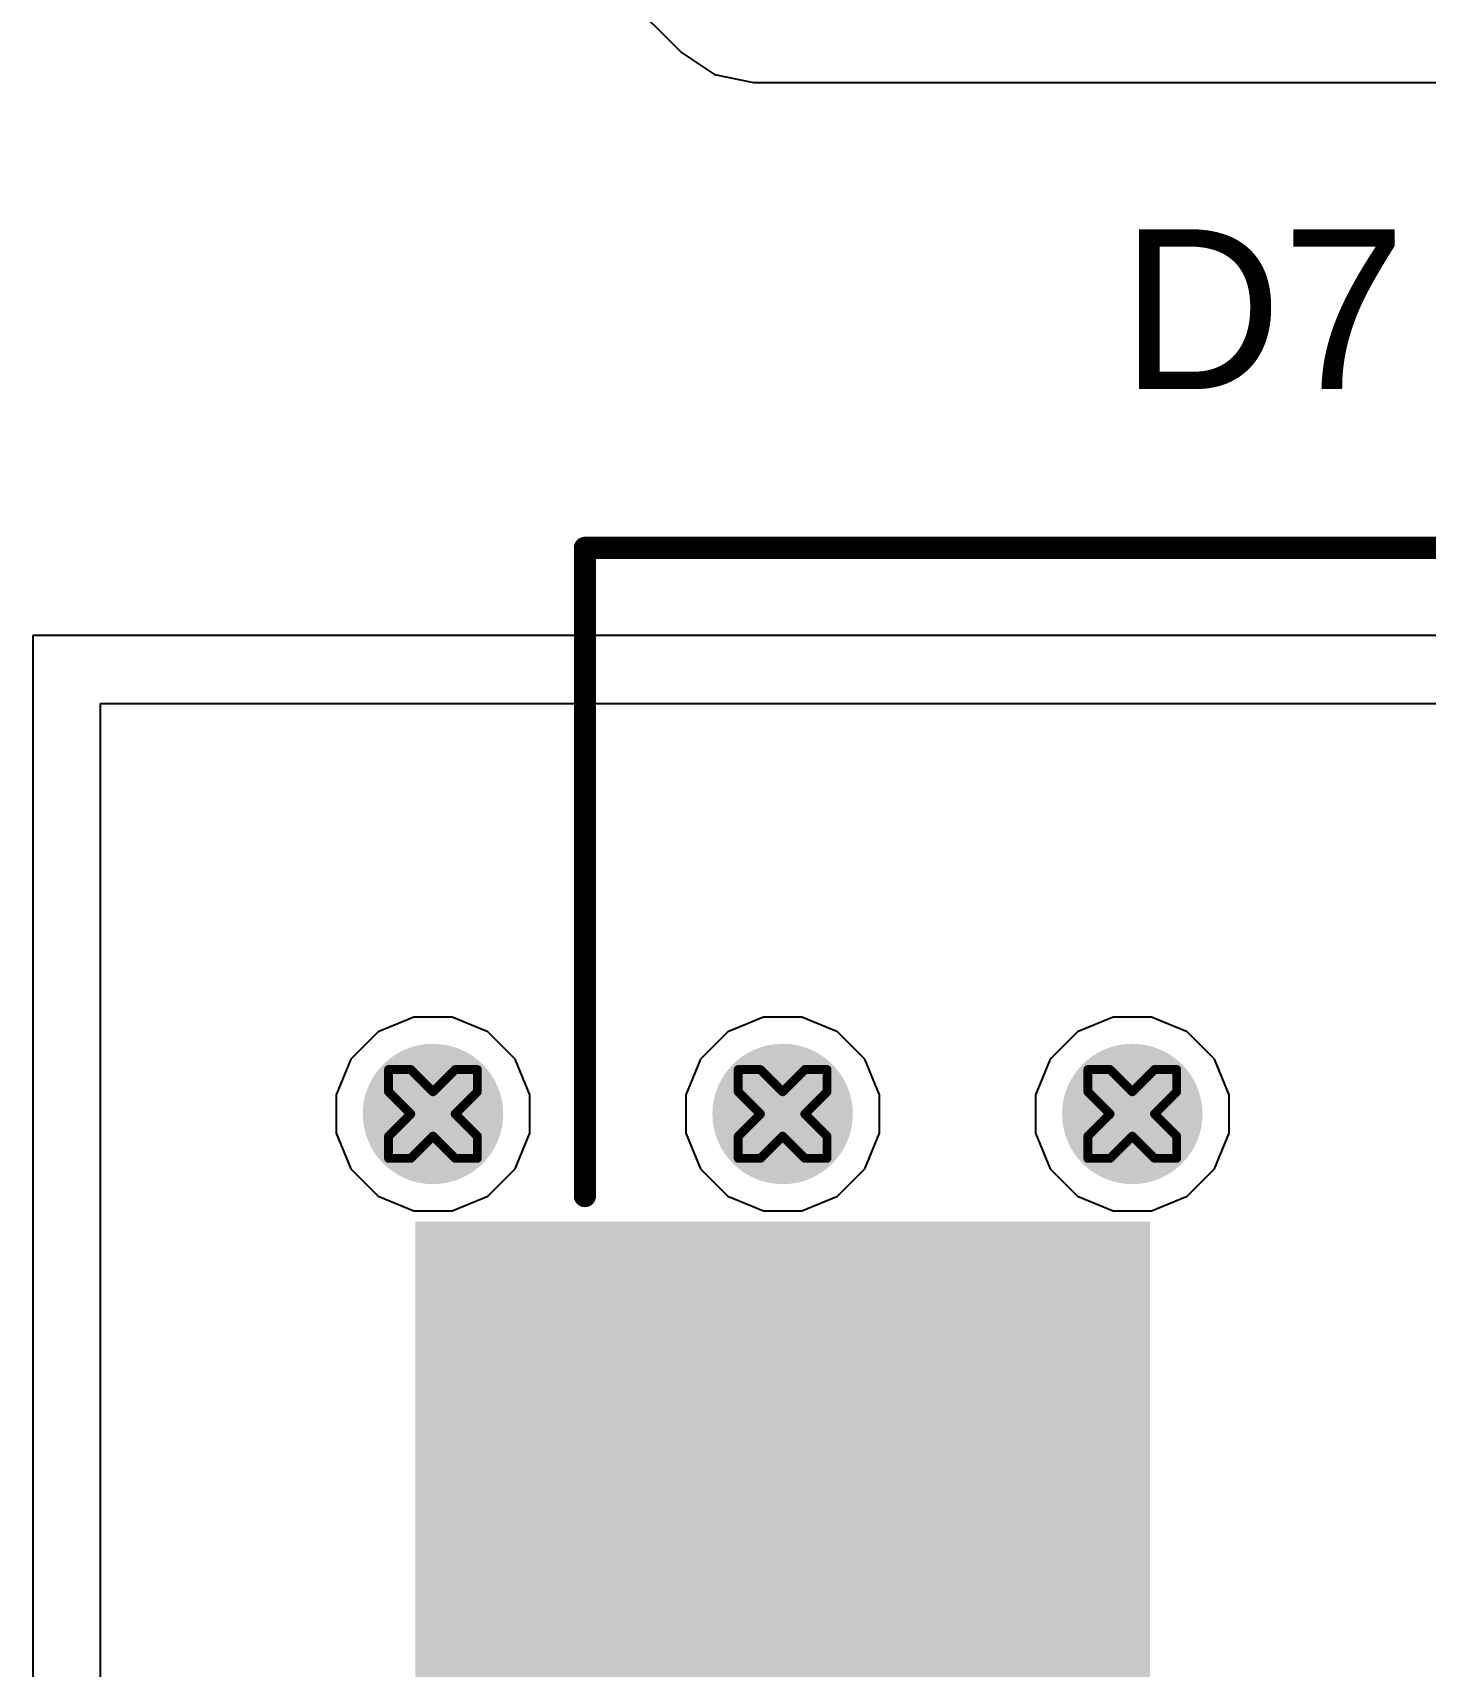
# Model space of a CAD drawing. Header units: inches. Extents: x 0 to 5379, y 0 to 5429.
# Drawn here: x 82.8 to 90.77, y 180.54 to 189.88 of the extents above; entities that cross this region are included whole.
import ezdxf

# ---------------------------------------------------------------- set-up
doc = ezdxf.new("R2010")
doc.units = ezdxf.units.IN
for name, color, linetype in [('Bottom Layer', 5, 'Continuous'), ('Bottom Solder', 6, 'Continuous'), ('Drill Drawing', 1, 'Continuous'), ('GND01', 16, 'Continuous'), ('GND02', 76, 'Continuous'), ('PWR', 156, 'Continuous'), ('SIG 01', 90, 'Continuous'), ('Top Layer', 1, 'Continuous'), ('Top Overlay', 2, 'Continuous'), ('Top Paste', 8, 'Continuous'), ('Top Solder', 216, 'Continuous'), ('Via Holes', 16, 'Continuous')]:
    doc.layers.add(name, color=color, linetype=linetype)
doc.styles.add('Arial', font='', dxfattribs={"height": 0.2})
doc.styles.get('Arial').set_extended_font_data('Arial')

# ---------------------------------------------------------------- blocks, each defined once
blk = doc.blocks.new('UCD_220_F_10__D___1083')
at = {"layer": 'Top Layer'}
blk.add_hatch(color=1, dxfattribs=at).paths.add_polyline_path([(2, 1.25), (6, 1.25), (6, -1.25), (2, -1.25)])
at = {"layer": 'Top Paste'}
blk.add_hatch(color=8, dxfattribs=at).paths.add_polyline_path([(2, 1.25), (6, 1.25), (6, -1.25), (2, -1.25)])
at = {"layer": 'Top Solder'}
blk.add_hatch(color=216, dxfattribs=at).paths.add_polyline_path([(1.8984, 1.3516), (6.1016, 1.3516), (6.1016, -1.3516), (1.8984, -1.3516)])
at = {"layer": 'Top Overlay'}
for points in [[(5.1308, -1.4986, 0.127, 0.127, 0), (5.1308, -5.207, 0.127, 0.127, 0)], [(5.1308, -5.207, 0.127, 0.127, 0), (-3.6322, -5.207, 0.127, 0.127, 0)]]:
    blk.add_lwpolyline(points, format="xyseb", dxfattribs=at)
for points in [[(5.0991, -1.4986, 0.0635, 0.0635, 1), (5.1626, -1.4986, 0.0635, 0.0635, 1)], [(5.0991, -5.207, 0.0635, 0.0635, 1), (5.1626, -5.207, 0.0635, 0.0635, 1)], [(5.0991, -5.207, 0.0635, 0.0635, 1), (5.1626, -5.207, 0.0635, 0.0635, 1)]]:
    blk.add_lwpolyline(points, format="xyseb", close=True, dxfattribs=at)

msp = doc.modelspace()

# ---------------------------------------------------------------- hatches: boundary and pattern name
at = {"layer": 'Bottom Layer'}
h = msp.add_hatch(color=5, dxfattribs=at)
edge = h.paths.add_edge_path()
edge.add_arc((85.0937, 183.697), 0.3, 0, 360)
h = msp.add_hatch(color=5, dxfattribs=at)
edge = h.paths.add_edge_path()
edge.add_arc((87.0937, 183.697), 0.3, 0, 360)
h = msp.add_hatch(color=5, dxfattribs=at)
edge = h.paths.add_edge_path()
edge.add_arc((89.0937, 183.697), 0.3, 0, 360)
at = {"layer": 'Bottom Solder'}
h = msp.add_hatch(color=6, dxfattribs=at)
edge = h.paths.add_edge_path()
edge.add_arc((85.0937, 183.697), 0.4016, 0, 360)
h = msp.add_hatch(color=6, dxfattribs=at)
edge = h.paths.add_edge_path()
edge.add_arc((87.0937, 183.697), 0.4016, 0, 360)
h = msp.add_hatch(color=6, dxfattribs=at)
edge = h.paths.add_edge_path()
edge.add_arc((89.0937, 183.697), 0.4016, 0, 360)
at = {"layer": 'GND01'}
h = msp.add_hatch(color=16, dxfattribs=at)
edge = h.paths.add_edge_path()
edge.add_arc((85.0937, 183.697), 0.3, 0, 360)
h = msp.add_hatch(color=16, dxfattribs=at)
edge = h.paths.add_edge_path()
edge.add_arc((87.0937, 183.697), 0.3, 0, 360)
h = msp.add_hatch(color=16, dxfattribs=at)
edge = h.paths.add_edge_path()
edge.add_arc((89.0937, 183.697), 0.3, 0, 360)
at = {"layer": 'GND02'}
h = msp.add_hatch(color=76, dxfattribs=at)
edge = h.paths.add_edge_path()
edge.add_arc((85.0937, 183.697), 0.3, 0, 360)
h = msp.add_hatch(color=76, dxfattribs=at)
edge = h.paths.add_edge_path()
edge.add_arc((87.0937, 183.697), 0.3, 0, 360)
h = msp.add_hatch(color=76, dxfattribs=at)
edge = h.paths.add_edge_path()
edge.add_arc((89.0937, 183.697), 0.3, 0, 360)
at = {"layer": 'PWR'}
h = msp.add_hatch(color=156, dxfattribs=at)
edge = h.paths.add_edge_path()
edge.add_arc((85.0937, 183.697), 0.3, 0, 360)
h = msp.add_hatch(color=156, dxfattribs=at)
edge = h.paths.add_edge_path()
edge.add_arc((87.0937, 183.697), 0.3, 0, 360)
h = msp.add_hatch(color=156, dxfattribs=at)
edge = h.paths.add_edge_path()
edge.add_arc((89.0937, 183.697), 0.3, 0, 360)
at = {"layer": 'SIG 01'}
h = msp.add_hatch(color=90, dxfattribs=at)
edge = h.paths.add_edge_path()
edge.add_arc((85.0937, 183.697), 0.3, 0, 360)
h = msp.add_hatch(color=90, dxfattribs=at)
edge = h.paths.add_edge_path()
edge.add_arc((87.0937, 183.697), 0.3, 0, 360)
h = msp.add_hatch(color=90, dxfattribs=at)
edge = h.paths.add_edge_path()
edge.add_arc((89.0937, 183.697), 0.3, 0, 360)
at = {"layer": 'Top Layer'}
h = msp.add_hatch(color=1, dxfattribs=at)
edge = h.paths.add_edge_path()
edge.add_arc((85.0937, 183.697), 0.3, 0, 360)
h = msp.add_hatch(color=1, dxfattribs=at)
edge = h.paths.add_edge_path()
edge.add_arc((87.0937, 183.697), 0.3, 0, 360)
h = msp.add_hatch(color=1, dxfattribs=at)
edge = h.paths.add_edge_path()
edge.add_arc((89.0937, 183.697), 0.3, 0, 360)
at = {"layer": 'Top Solder'}
h = msp.add_hatch(color=216, dxfattribs=at)
edge = h.paths.add_edge_path()
edge.add_arc((85.0937, 183.697), 0.4016, 0, 360)
h = msp.add_hatch(color=216, dxfattribs=at)
edge = h.paths.add_edge_path()
edge.add_arc((87.0937, 183.697), 0.4016, 0, 360)
h = msp.add_hatch(color=216, dxfattribs=at)
edge = h.paths.add_edge_path()
edge.add_arc((89.0937, 183.697), 0.4016, 0, 360)
at = {"layer": 'Via Holes'}
h = msp.add_hatch(color=7, dxfattribs=at)
edge = h.paths.add_edge_path()
edge.add_arc((85.0937, 183.697), 0.15, 0, 360)
h = msp.add_hatch(color=7, dxfattribs=at)
edge = h.paths.add_edge_path()
edge.add_arc((87.0937, 183.697), 0.15, 0, 360)
h = msp.add_hatch(color=7, dxfattribs=at)
edge = h.paths.add_edge_path()
edge.add_arc((89.0937, 183.697), 0.15, 0, 360)

# ---------------------------------------------------------------- linework, layer by layer
at = {"layer": 'Drill Drawing'}
for points in [[(84.8397, 183.824, 0.0508, 0.0508, 0), (84.8397, 183.951, 0.0508, 0.0508, 0)], [(84.8397, 183.951, 0.0508, 0.0508, 0), (84.9667, 183.951, 0.0508, 0.0508, 0)], [(84.9667, 183.951, 0.0508, 0.0508, 0), (85.0937, 183.824, 0.0508, 0.0508, 0)], [(85.0937, 183.824, 0.0508, 0.0508, 0), (85.2207, 183.951, 0.0508, 0.0508, 0)], [(85.2207, 183.951, 0.0508, 0.0508, 0), (85.3477, 183.951, 0.0508, 0.0508, 0)], [(85.3477, 183.824, 0.0508, 0.0508, 0), (85.3477, 183.951, 0.0508, 0.0508, 0)], [(86.8397, 183.824, 0.0508, 0.0508, 0), (86.8397, 183.951, 0.0508, 0.0508, 0)], [(86.8397, 183.951, 0.0508, 0.0508, 0), (86.9667, 183.951, 0.0508, 0.0508, 0)], [(86.9667, 183.951, 0.0508, 0.0508, 0), (87.0937, 183.824, 0.0508, 0.0508, 0)], [(87.0937, 183.824, 0.0508, 0.0508, 0), (87.2207, 183.951, 0.0508, 0.0508, 0)], [(87.2207, 183.951, 0.0508, 0.0508, 0), (87.3477, 183.951, 0.0508, 0.0508, 0)], [(87.3477, 183.824, 0.0508, 0.0508, 0), (87.3477, 183.951, 0.0508, 0.0508, 0)], [(88.8397, 183.824, 0.0508, 0.0508, 0), (88.8397, 183.951, 0.0508, 0.0508, 0)], [(88.8397, 183.951, 0.0508, 0.0508, 0), (88.9667, 183.951, 0.0508, 0.0508, 0)], [(88.9667, 183.951, 0.0508, 0.0508, 0), (89.0937, 183.824, 0.0508, 0.0508, 0)], [(89.0937, 183.824, 0.0508, 0.0508, 0), (89.2207, 183.951, 0.0508, 0.0508, 0)], [(89.2207, 183.951, 0.0508, 0.0508, 0), (89.3477, 183.951, 0.0508, 0.0508, 0)], [(89.3477, 183.824, 0.0508, 0.0508, 0), (89.3477, 183.951, 0.0508, 0.0508, 0)], [(84.8397, 183.824, 0.0508, 0.0508, 0), (84.9667, 183.697, 0.0508, 0.0508, 0)], [(85.2207, 183.697, 0.0508, 0.0508, 0), (85.3477, 183.824, 0.0508, 0.0508, 0)], [(86.8397, 183.824, 0.0508, 0.0508, 0), (86.9667, 183.697, 0.0508, 0.0508, 0)], [(87.2207, 183.697, 0.0508, 0.0508, 0), (87.3477, 183.824, 0.0508, 0.0508, 0)], [(88.8397, 183.824, 0.0508, 0.0508, 0), (88.9667, 183.697, 0.0508, 0.0508, 0)], [(89.2207, 183.697, 0.0508, 0.0508, 0), (89.3477, 183.824, 0.0508, 0.0508, 0)], [(84.8397, 183.57, 0.0508, 0.0508, 0), (84.9667, 183.697, 0.0508, 0.0508, 0)], [(85.2207, 183.697, 0.0508, 0.0508, 0), (85.3477, 183.57, 0.0508, 0.0508, 0)], [(86.8397, 183.57, 0.0508, 0.0508, 0), (86.9667, 183.697, 0.0508, 0.0508, 0)], [(87.2207, 183.697, 0.0508, 0.0508, 0), (87.3477, 183.57, 0.0508, 0.0508, 0)], [(88.8397, 183.57, 0.0508, 0.0508, 0), (88.9667, 183.697, 0.0508, 0.0508, 0)], [(89.2207, 183.697, 0.0508, 0.0508, 0), (89.3477, 183.57, 0.0508, 0.0508, 0)], [(84.8397, 183.443, 0.0508, 0.0508, 0), (84.8397, 183.57, 0.0508, 0.0508, 0)], [(84.9667, 183.443, 0.0508, 0.0508, 0), (85.0937, 183.57, 0.0508, 0.0508, 0)], [(85.0937, 183.57, 0.0508, 0.0508, 0), (85.2207, 183.443, 0.0508, 0.0508, 0)], [(85.3477, 183.443, 0.0508, 0.0508, 0), (85.3477, 183.57, 0.0508, 0.0508, 0)], [(86.8397, 183.443, 0.0508, 0.0508, 0), (86.8397, 183.57, 0.0508, 0.0508, 0)], [(86.9667, 183.443, 0.0508, 0.0508, 0), (87.0937, 183.57, 0.0508, 0.0508, 0)], [(87.0937, 183.57, 0.0508, 0.0508, 0), (87.2207, 183.443, 0.0508, 0.0508, 0)], [(87.3477, 183.443, 0.0508, 0.0508, 0), (87.3477, 183.57, 0.0508, 0.0508, 0)], [(88.8397, 183.443, 0.0508, 0.0508, 0), (88.8397, 183.57, 0.0508, 0.0508, 0)], [(88.9667, 183.443, 0.0508, 0.0508, 0), (89.0937, 183.57, 0.0508, 0.0508, 0)], [(89.0937, 183.57, 0.0508, 0.0508, 0), (89.2207, 183.443, 0.0508, 0.0508, 0)], [(89.3477, 183.443, 0.0508, 0.0508, 0), (89.3477, 183.57, 0.0508, 0.0508, 0)], [(84.8397, 183.443, 0.0508, 0.0508, 0), (84.9667, 183.443, 0.0508, 0.0508, 0)], [(85.2207, 183.443, 0.0508, 0.0508, 0), (85.3477, 183.443, 0.0508, 0.0508, 0)], [(86.8397, 183.443, 0.0508, 0.0508, 0), (86.9667, 183.443, 0.0508, 0.0508, 0)], [(87.2207, 183.443, 0.0508, 0.0508, 0), (87.3477, 183.443, 0.0508, 0.0508, 0)], [(88.8397, 183.443, 0.0508, 0.0508, 0), (88.9667, 183.443, 0.0508, 0.0508, 0)], [(89.2207, 183.443, 0.0508, 0.0508, 0), (89.3477, 183.443, 0.0508, 0.0508, 0)]]:
    msp.add_lwpolyline(points, format="xyseb", dxfattribs=at)
for points in [[(84.827, 183.951, 0.0254, 0.0254, 1), (84.8524, 183.951, 0.0254, 0.0254, 1)], [(84.827, 183.951, 0.0254, 0.0254, 1), (84.8524, 183.951, 0.0254, 0.0254, 1)], [(84.954, 183.951, 0.0254, 0.0254, 1), (84.9794, 183.951, 0.0254, 0.0254, 1)], [(84.954, 183.951, 0.0254, 0.0254, 1), (84.9794, 183.951, 0.0254, 0.0254, 1)], [(85.208, 183.951, 0.0254, 0.0254, 1), (85.2334, 183.951, 0.0254, 0.0254, 1)], [(85.208, 183.951, 0.0254, 0.0254, 1), (85.2334, 183.951, 0.0254, 0.0254, 1)], [(85.335, 183.951, 0.0254, 0.0254, 1), (85.3604, 183.951, 0.0254, 0.0254, 1)], [(85.335, 183.951, 0.0254, 0.0254, 1), (85.3604, 183.951, 0.0254, 0.0254, 1)], [(86.827, 183.951, 0.0254, 0.0254, 1), (86.8524, 183.951, 0.0254, 0.0254, 1)], [(86.827, 183.951, 0.0254, 0.0254, 1), (86.8524, 183.951, 0.0254, 0.0254, 1)], [(86.954, 183.951, 0.0254, 0.0254, 1), (86.9794, 183.951, 0.0254, 0.0254, 1)], [(86.954, 183.951, 0.0254, 0.0254, 1), (86.9794, 183.951, 0.0254, 0.0254, 1)], [(87.208, 183.951, 0.0254, 0.0254, 1), (87.2334, 183.951, 0.0254, 0.0254, 1)], [(87.208, 183.951, 0.0254, 0.0254, 1), (87.2334, 183.951, 0.0254, 0.0254, 1)], [(87.335, 183.951, 0.0254, 0.0254, 1), (87.3604, 183.951, 0.0254, 0.0254, 1)], [(87.335, 183.951, 0.0254, 0.0254, 1), (87.3604, 183.951, 0.0254, 0.0254, 1)], [(88.827, 183.951, 0.0254, 0.0254, 1), (88.8524, 183.951, 0.0254, 0.0254, 1)], [(88.827, 183.951, 0.0254, 0.0254, 1), (88.8524, 183.951, 0.0254, 0.0254, 1)], [(88.954, 183.951, 0.0254, 0.0254, 1), (88.9794, 183.951, 0.0254, 0.0254, 1)], [(88.954, 183.951, 0.0254, 0.0254, 1), (88.9794, 183.951, 0.0254, 0.0254, 1)], [(89.208, 183.951, 0.0254, 0.0254, 1), (89.2334, 183.951, 0.0254, 0.0254, 1)], [(89.208, 183.951, 0.0254, 0.0254, 1), (89.2334, 183.951, 0.0254, 0.0254, 1)], [(89.335, 183.951, 0.0254, 0.0254, 1), (89.3604, 183.951, 0.0254, 0.0254, 1)], [(89.335, 183.951, 0.0254, 0.0254, 1), (89.3604, 183.951, 0.0254, 0.0254, 1)], [(84.827, 183.824, 0.0254, 0.0254, 1), (84.8524, 183.824, 0.0254, 0.0254, 1)], [(84.827, 183.824, 0.0254, 0.0254, 1), (84.8524, 183.824, 0.0254, 0.0254, 1)], [(85.081, 183.824, 0.0254, 0.0254, 1), (85.1064, 183.824, 0.0254, 0.0254, 1)], [(85.081, 183.824, 0.0254, 0.0254, 1), (85.1064, 183.824, 0.0254, 0.0254, 1)], [(85.335, 183.824, 0.0254, 0.0254, 1), (85.3604, 183.824, 0.0254, 0.0254, 1)], [(85.335, 183.824, 0.0254, 0.0254, 1), (85.3604, 183.824, 0.0254, 0.0254, 1)], [(86.827, 183.824, 0.0254, 0.0254, 1), (86.8524, 183.824, 0.0254, 0.0254, 1)], [(86.827, 183.824, 0.0254, 0.0254, 1), (86.8524, 183.824, 0.0254, 0.0254, 1)], [(87.081, 183.824, 0.0254, 0.0254, 1), (87.1064, 183.824, 0.0254, 0.0254, 1)], [(87.081, 183.824, 0.0254, 0.0254, 1), (87.1064, 183.824, 0.0254, 0.0254, 1)], [(87.335, 183.824, 0.0254, 0.0254, 1), (87.3604, 183.824, 0.0254, 0.0254, 1)], [(87.335, 183.824, 0.0254, 0.0254, 1), (87.3604, 183.824, 0.0254, 0.0254, 1)], [(88.827, 183.824, 0.0254, 0.0254, 1), (88.8524, 183.824, 0.0254, 0.0254, 1)], [(88.827, 183.824, 0.0254, 0.0254, 1), (88.8524, 183.824, 0.0254, 0.0254, 1)], [(89.081, 183.824, 0.0254, 0.0254, 1), (89.1064, 183.824, 0.0254, 0.0254, 1)], [(89.081, 183.824, 0.0254, 0.0254, 1), (89.1064, 183.824, 0.0254, 0.0254, 1)], [(89.335, 183.824, 0.0254, 0.0254, 1), (89.3604, 183.824, 0.0254, 0.0254, 1)], [(89.335, 183.824, 0.0254, 0.0254, 1), (89.3604, 183.824, 0.0254, 0.0254, 1)], [(84.954, 183.697, 0.0254, 0.0254, 1), (84.9794, 183.697, 0.0254, 0.0254, 1)], [(84.954, 183.697, 0.0254, 0.0254, 1), (84.9794, 183.697, 0.0254, 0.0254, 1)], [(85.208, 183.697, 0.0254, 0.0254, 1), (85.2334, 183.697, 0.0254, 0.0254, 1)], [(85.208, 183.697, 0.0254, 0.0254, 1), (85.2334, 183.697, 0.0254, 0.0254, 1)], [(86.954, 183.697, 0.0254, 0.0254, 1), (86.9794, 183.697, 0.0254, 0.0254, 1)], [(86.954, 183.697, 0.0254, 0.0254, 1), (86.9794, 183.697, 0.0254, 0.0254, 1)], [(87.208, 183.697, 0.0254, 0.0254, 1), (87.2334, 183.697, 0.0254, 0.0254, 1)], [(87.208, 183.697, 0.0254, 0.0254, 1), (87.2334, 183.697, 0.0254, 0.0254, 1)], [(88.954, 183.697, 0.0254, 0.0254, 1), (88.9794, 183.697, 0.0254, 0.0254, 1)], [(88.954, 183.697, 0.0254, 0.0254, 1), (88.9794, 183.697, 0.0254, 0.0254, 1)], [(89.208, 183.697, 0.0254, 0.0254, 1), (89.2334, 183.697, 0.0254, 0.0254, 1)], [(89.208, 183.697, 0.0254, 0.0254, 1), (89.2334, 183.697, 0.0254, 0.0254, 1)], [(84.827, 183.57, 0.0254, 0.0254, 1), (84.8524, 183.57, 0.0254, 0.0254, 1)], [(84.827, 183.57, 0.0254, 0.0254, 1), (84.8524, 183.57, 0.0254, 0.0254, 1)], [(85.081, 183.57, 0.0254, 0.0254, 1), (85.1064, 183.57, 0.0254, 0.0254, 1)], [(85.081, 183.57, 0.0254, 0.0254, 1), (85.1064, 183.57, 0.0254, 0.0254, 1)], [(85.335, 183.57, 0.0254, 0.0254, 1), (85.3604, 183.57, 0.0254, 0.0254, 1)], [(85.335, 183.57, 0.0254, 0.0254, 1), (85.3604, 183.57, 0.0254, 0.0254, 1)], [(86.827, 183.57, 0.0254, 0.0254, 1), (86.8524, 183.57, 0.0254, 0.0254, 1)], [(86.827, 183.57, 0.0254, 0.0254, 1), (86.8524, 183.57, 0.0254, 0.0254, 1)], [(87.081, 183.57, 0.0254, 0.0254, 1), (87.1064, 183.57, 0.0254, 0.0254, 1)], [(87.081, 183.57, 0.0254, 0.0254, 1), (87.1064, 183.57, 0.0254, 0.0254, 1)], [(87.335, 183.57, 0.0254, 0.0254, 1), (87.3604, 183.57, 0.0254, 0.0254, 1)], [(87.335, 183.57, 0.0254, 0.0254, 1), (87.3604, 183.57, 0.0254, 0.0254, 1)], [(88.827, 183.57, 0.0254, 0.0254, 1), (88.8524, 183.57, 0.0254, 0.0254, 1)], [(88.827, 183.57, 0.0254, 0.0254, 1), (88.8524, 183.57, 0.0254, 0.0254, 1)], [(89.081, 183.57, 0.0254, 0.0254, 1), (89.1064, 183.57, 0.0254, 0.0254, 1)], [(89.081, 183.57, 0.0254, 0.0254, 1), (89.1064, 183.57, 0.0254, 0.0254, 1)], [(89.335, 183.57, 0.0254, 0.0254, 1), (89.3604, 183.57, 0.0254, 0.0254, 1)], [(89.335, 183.57, 0.0254, 0.0254, 1), (89.3604, 183.57, 0.0254, 0.0254, 1)], [(84.827, 183.443, 0.0254, 0.0254, 1), (84.8524, 183.443, 0.0254, 0.0254, 1)], [(84.827, 183.443, 0.0254, 0.0254, 1), (84.8524, 183.443, 0.0254, 0.0254, 1)], [(84.954, 183.443, 0.0254, 0.0254, 1), (84.9794, 183.443, 0.0254, 0.0254, 1)], [(84.954, 183.443, 0.0254, 0.0254, 1), (84.9794, 183.443, 0.0254, 0.0254, 1)], [(85.208, 183.443, 0.0254, 0.0254, 1), (85.2334, 183.443, 0.0254, 0.0254, 1)], [(85.208, 183.443, 0.0254, 0.0254, 1), (85.2334, 183.443, 0.0254, 0.0254, 1)], [(85.335, 183.443, 0.0254, 0.0254, 1), (85.3604, 183.443, 0.0254, 0.0254, 1)], [(85.335, 183.443, 0.0254, 0.0254, 1), (85.3604, 183.443, 0.0254, 0.0254, 1)], [(86.827, 183.443, 0.0254, 0.0254, 1), (86.8524, 183.443, 0.0254, 0.0254, 1)], [(86.827, 183.443, 0.0254, 0.0254, 1), (86.8524, 183.443, 0.0254, 0.0254, 1)], [(86.954, 183.443, 0.0254, 0.0254, 1), (86.9794, 183.443, 0.0254, 0.0254, 1)], [(86.954, 183.443, 0.0254, 0.0254, 1), (86.9794, 183.443, 0.0254, 0.0254, 1)], [(87.208, 183.443, 0.0254, 0.0254, 1), (87.2334, 183.443, 0.0254, 0.0254, 1)], [(87.208, 183.443, 0.0254, 0.0254, 1), (87.2334, 183.443, 0.0254, 0.0254, 1)], [(87.335, 183.443, 0.0254, 0.0254, 1), (87.3604, 183.443, 0.0254, 0.0254, 1)], [(87.335, 183.443, 0.0254, 0.0254, 1), (87.3604, 183.443, 0.0254, 0.0254, 1)], [(88.827, 183.443, 0.0254, 0.0254, 1), (88.8524, 183.443, 0.0254, 0.0254, 1)], [(88.827, 183.443, 0.0254, 0.0254, 1), (88.8524, 183.443, 0.0254, 0.0254, 1)], [(88.954, 183.443, 0.0254, 0.0254, 1), (88.9794, 183.443, 0.0254, 0.0254, 1)], [(88.954, 183.443, 0.0254, 0.0254, 1), (88.9794, 183.443, 0.0254, 0.0254, 1)], [(89.208, 183.443, 0.0254, 0.0254, 1), (89.2334, 183.443, 0.0254, 0.0254, 1)], [(89.208, 183.443, 0.0254, 0.0254, 1), (89.2334, 183.443, 0.0254, 0.0254, 1)], [(89.335, 183.443, 0.0254, 0.0254, 1), (89.3604, 183.443, 0.0254, 0.0254, 1)], [(89.335, 183.443, 0.0254, 0.0254, 1), (89.3604, 183.443, 0.0254, 0.0254, 1)]]:
    msp.add_lwpolyline(points, format="xyseb", close=True, dxfattribs=at)
at = {"layer": 'PWR'}
for p, q in [((84.9835, 184.251), (84.7799, 184.1667)), ((85.2039, 184.251), (84.9835, 184.251)), ((85.4075, 184.1667), (85.2039, 184.251)), ((86.9835, 184.251), (86.7799, 184.1667)), ((87.2039, 184.251), (86.9835, 184.251)), ((87.4075, 184.1667), (87.2039, 184.251)), ((88.9835, 184.251), (88.7799, 184.1667)), ((89.2039, 184.251), (88.9835, 184.251)), ((89.4075, 184.1667), (89.2039, 184.251)), ((84.7799, 184.1667), (84.624, 184.0108)), ((85.5633, 184.0108), (85.4075, 184.1667)), ((86.7799, 184.1667), (86.624, 184.0108)), ((87.5634, 184.0108), (87.4075, 184.1667)), ((88.7799, 184.1667), (88.624, 184.0108)), ((89.5634, 184.0108), (89.4075, 184.1667)), ((84.624, 184.0108), (84.5397, 183.8072)), ((85.6477, 183.8072), (85.5633, 184.0108)), ((86.624, 184.0108), (86.5397, 183.8072)), ((87.6477, 183.8072), (87.5634, 184.0108)), ((88.624, 184.0108), (88.5397, 183.8072)), ((89.6477, 183.8072), (89.5634, 184.0108)), ((84.5397, 183.8072), (84.5397, 183.5868)), ((85.6477, 183.5868), (85.6477, 183.8072)), ((86.5397, 183.8072), (86.5397, 183.5868)), ((87.6477, 183.5868), (87.6477, 183.8072)), ((88.5397, 183.8072), (88.5397, 183.5868)), ((89.6477, 183.5868), (89.6477, 183.8072)), ((84.5397, 183.5868), (84.624, 183.3832)), ((85.5633, 183.3832), (85.6477, 183.5868)), ((86.5397, 183.5868), (86.624, 183.3832)), ((87.5634, 183.3832), (87.6477, 183.5868)), ((88.5397, 183.5868), (88.624, 183.3832)), ((89.5634, 183.3832), (89.6477, 183.5868)), ((84.624, 183.3832), (84.7799, 183.2274)), ((85.4075, 183.2274), (85.5633, 183.3832)), ((86.624, 183.3832), (86.7799, 183.2274)), ((87.4075, 183.2274), (87.5634, 183.3832)), ((88.624, 183.3832), (88.7799, 183.2274)), ((89.4075, 183.2274), (89.5634, 183.3832)), ((84.7799, 183.2274), (84.9835, 183.143)), ((85.2039, 183.143), (85.4075, 183.2274)), ((86.7799, 183.2274), (86.9835, 183.143)), ((87.2039, 183.143), (87.4075, 183.2274)), ((88.7799, 183.2274), (88.9835, 183.143)), ((89.2039, 183.143), (89.4075, 183.2274)), ((84.9835, 183.143), (85.2039, 183.143)), ((86.9835, 183.143), (87.2039, 183.143)), ((88.9835, 183.143), (89.2039, 183.143))]:
    msp.add_line(p, q, dxfattribs=at)
at = {"layer": 'SIG 01'}
for p, q in [((85.4281, 190.8553), (86.5144, 189.769)), ((86.5144, 189.769), (86.7034, 189.6427)), ((86.7034, 189.6427), (86.9264, 189.5984)), ((86.9264, 189.5984), (106.3339, 189.5984))]:
    msp.add_line(p, q, dxfattribs=at)
at = {"layer": 'Top Layer'}
for p, q in [((93.98, 186.4343), (82.804, 186.4343)), ((82.804, 186.4343), (82.804, 155.738)), ((83.1925, 155.738), (83.1925, 186.0459)), ((83.1925, 186.0459), (93.98, 186.0459))]:
    msp.add_line(p, q, dxfattribs=at)

# ---------------------------------------------------------------- block references
at = {"rotation": 180}
msp.add_blockref('UCD_220_F_10__D___1083', (91.0937, 181.7286), dxfattribs=at)

# ---------------------------------------------------------------- texts
at = {"layer": 'Top Overlay', "style": 'Arial'}
msp.add_text('D7', height=0.9144, dxfattribs=at).set_placement((89.0268, 187.8442))

doc.saveas('drawing.dxf')
